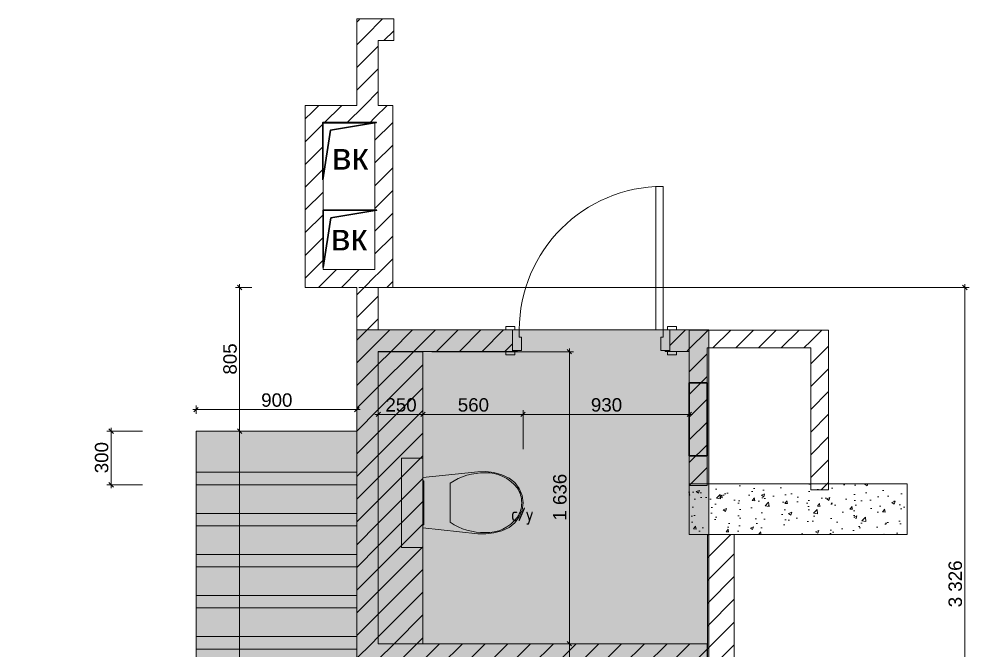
# Model space of a CAD drawing. Header units: millimetres. Extents: x 2336463 to 2579121, y 595385 to 778077.
# Drawn here: x 2428485 to 2433801, y 612438 to 615973 of the extents above; entities that cross this region are included whole.
import ezdxf

# ---------------------------------------------------------------- set-up
doc = ezdxf.new("R2010")
doc.units = ezdxf.units.MM
doc.header["$MEASUREMENT"] = 0
for name, color, linetype in [('+возводимые стены', 7, 'Continuous'), ('1 Планировка размеры', 7, 'Continuous'), ('сит план', 7, 'Continuous')]:
    doc.layers.add(name, color=color, linetype=linetype)
for name, color, linetype, lineweight in [('+возводимые стены_Ном._пера__1', 7, 'Continuous', 13), ('+возводимые стены_Ном._пера__101', 252, 'Continuous', 5), ('Двери ARCHICAD_Ном._пера__1', 7, 'Continuous', 13), ('Интерьер - Мебель_Ном._пера__1', 7, 'Continuous', 13), ('Конструктив - Стены Несущие_Ном._пера__21', 7, 'Continuous', 30), ('Сантехника_Ном._пера__5', 5, 'Continuous', 13), ('сит план_Ном._пера__1', 7, 'Continuous', 13), ('сит план_Ном._пера__21', 7, 'Continuous', 30)]:
    doc.layers.add(name, color=color, linetype=linetype, lineweight=lineweight)
for name, color, linetype, lineweight, true_color in [('+возводимые стены_Ном._пера__119', 7, 'Continuous', 0, 0xdecbcb), ('+возводимые стены_Ном._пера__169', 7, 'Continuous', 5, 0x68b353), ('+возводимые стены_Ном._пера__242', 7, 'Continuous', 13, 0x1b55b5), ('+размер планировка_Ном._пера__242', 7, 'Continuous', 13, 0x1b55b5), ('+размер планировка_Ном._пера__9', 7, 'Continuous', 15, 0x3dad99), ('1 Планировка размеры_Ном._пера__242', 7, 'Continuous', 13, 0x1b55b5), ('сит план_Ном._пера__58', 7, 'Continuous', 5, 0xdf0000), ('сит план_Ном._пера__87', 7, 'Continuous', 20, 0x6a6a6a)]:
    doc.layers.add(name, color=color, linetype=linetype, lineweight=lineweight, true_color=true_color)
doc.styles.add('СГЕНЕРИР_СТИЛЬ_1', font='arial.ttf')
doc.styles.add('СГЕНЕРИР_СТИЛЬ_4', font='isocp.shx')
doc.dimstyles.new('СГЕНЕРИР_СТИЛЬ__1', dxfattribs={"dimtxt": 75, "dimasz": 23.75, "dimexe": 0.18, "dimexo": 300, "dimgap": 0, "dimtad": 1, "dimtih": 1, "dimtoh": 1, "dimdec": 0, "dimzin": 0, "dimdsep": 46, "dimtxsty": 'СГЕНЕРИР_СТИЛЬ_1', "dimblk": 'ARROWHEAD_6', "dimblk1": 'ARROWHEAD_6', "dimblk2": 'ARROWHEAD_6', "dimcen": 0.09, "dimclrd": 256, "dimclre": 256, "dimclrt": 256, "dimazin": 0, "dimtfac": 1, "dimtdec": 4, "dimtmove": 0, "dimatfit": 3, "dimfxl": 0, "dimtolj": 1, "dimtzin": 0, "dimarcsym": 0})
doc.dimstyles.new('СГЕНЕРИР_СТИЛЬ__2', dxfattribs={"dimtxt": 75, "dimasz": 23.75, "dimexe": 0.18, "dimexo": 300, "dimgap": 0, "dimtad": 1, "dimdec": 0, "dimzin": 0, "dimdsep": 46, "dimtxsty": 'СГЕНЕРИР_СТИЛЬ_1', "dimblk": 'ARROWHEAD_6', "dimblk1": 'ARROWHEAD_6', "dimblk2": 'ARROWHEAD_6', "dimcen": 0.09, "dimclrd": 256, "dimclre": 256, "dimclrt": 256, "dimazin": 0, "dimtfac": 1, "dimtdec": 4, "dimtmove": 0, "dimatfit": 3, "dimfxl": 0, "dimtolj": 1, "dimtzin": 0, "dimarcsym": 0})
pattern_1 = [(45, (2086872.015, 585813.69), (-63.639609, 63.639609), [])]

# ---------------------------------------------------------------- blocks, each defined once
blk = doc.blocks.new('Стена_500', base_point=(2430086.6, 615488.8))
at = {"layer": 'сит план_Ном._пера__87', "linetype": 'Continuous', "lineweight": 20, "true_color": 0x6a6a6a}
h = blk.add_hatch(dxfattribs=at)
h.set_pattern_fill('Блоки_Бетонные_Эффективные', color=251, style=0, pattern_type=2)
h.set_pattern_definition(pattern_1)
h.paths.add_polyline_path([(2430186.6, 615388.8), (2430086.6, 615488.8), (2430086.6, 615388.8)])
h = blk.add_hatch(dxfattribs=at)
h.set_pattern_fill('Блоки_Бетонные_Эффективные', color=251, style=0, pattern_type=2)
h.set_pattern_definition(pattern_1)
h.paths.add_polyline_path([(2430186.6, 615488.8), (2430086.6, 615488.8), (2430186.6, 615388.8)])
h = blk.add_hatch(dxfattribs=at)
h.set_pattern_fill('Блоки_Бетонные_Эффективные', color=251, style=0, pattern_type=2)
h.set_pattern_definition(pattern_1)
h.paths.add_polyline_path([(2430186.6, 615388.8), (2430476.6, 615388.8), (2430476.6, 615488.8), (2430186.6, 615488.8)])
h = blk.add_hatch(dxfattribs=at)
h.set_pattern_fill('Блоки_Бетонные_Эффективные', color=251, style=0, pattern_type=2)
h.set_pattern_definition(pattern_1)
h.paths.add_polyline_path([(2430476.6, 615388.8), (2430576.6, 615388.8), (2430576.6, 615488.8)])
h = blk.add_hatch(dxfattribs=at)
h.set_pattern_fill('Блоки_Бетонные_Эффективные', color=251, style=0, pattern_type=2)
h.set_pattern_definition(pattern_1)
h.paths.add_polyline_path([(2430476.6, 615388.8), (2430576.6, 615488.8), (2430476.6, 615488.8)])
at = {"layer": 'сит план_Ном._пера__1', "color": 7, "linetype": 'Continuous', "lineweight": 13, "flags": 128}
for points in [[(2430086.6, 615488.8), (2430086.6, 615388.8)], [(2430375.2, 615488.8), (2430086.6, 615488.8)], [(2430576.6, 615488.8), (2430495.2, 615488.8)], [(2430576.6, 615488.8), (2430576.6, 615388.8)], [(2430186.6, 615388.8), (2430476.6, 615388.8)]]:
    blk.add_lwpolyline(points, dxfattribs=at)
blk = doc.blocks.new('Стена_501', base_point=(2430576.6, 615488.8))
at = {"layer": 'сит план_Ном._пера__87', "linetype": 'Continuous', "lineweight": 20, "true_color": 0x6a6a6a}
h = blk.add_hatch(dxfattribs=at)
h.set_pattern_fill('Блоки_Бетонные_Эффективные', color=251, style=0, pattern_type=2)
h.set_pattern_definition(pattern_1)
h.paths.add_polyline_path([(2430476.6, 615388.8), (2430476.6, 614568.8), (2430576.6, 614568.8), (2430576.6, 615388.8)])
h = blk.add_hatch(dxfattribs=at)
h.set_pattern_fill('Блоки_Бетонные_Эффективные', color=251, style=0, pattern_type=2)
h.set_pattern_definition(pattern_1)
h.paths.add_polyline_path([(2430476.6, 614468.8), (2430576.6, 614468.8), (2430476.6, 614568.8)])
h = blk.add_hatch(dxfattribs=at)
h.set_pattern_fill('Блоки_Бетонные_Эффективные', color=251, style=0, pattern_type=2)
h.set_pattern_definition(pattern_1)
h.paths.add_polyline_path([(2430476.6, 614568.8), (2430576.6, 614468.8), (2430576.6, 614568.8)])
at = {"layer": 'сит план_Ном._пера__1', "color": 7, "linetype": 'Continuous', "lineweight": 13, "flags": 128}
for points in [[(2430476.6, 615388.8), (2430476.6, 614568.8)], [(2430576.6, 614468.8), (2430576.6, 615388.8)]]:
    blk.add_lwpolyline(points, dxfattribs=at)
blk = doc.blocks.new('Стена_502', base_point=(2430576.6, 614468.8))
at = {"layer": 'сит план_Ном._пера__87', "linetype": 'Continuous', "lineweight": 20, "true_color": 0x6a6a6a}
h = blk.add_hatch(dxfattribs=at)
h.set_pattern_fill('Блоки_Бетонные_Эффективные', color=251, style=0, pattern_type=2)
h.set_pattern_definition(pattern_1)
h.paths.add_polyline_path([(2430086.6, 614568.8), (2430086.6, 614468.8), (2430186.6, 614568.8)])
h = blk.add_hatch(dxfattribs=at)
h.set_pattern_fill('Блоки_Бетонные_Эффективные', color=251, style=0, pattern_type=2)
h.set_pattern_definition(pattern_1)
h.paths.add_polyline_path([(2430186.6, 614568.8), (2430086.6, 614468.8), (2430186.6, 614468.8)])
h = blk.add_hatch(dxfattribs=at)
h.set_pattern_fill('Блоки_Бетонные_Эффективные', color=251, style=0, pattern_type=2)
h.set_pattern_definition(pattern_1)
h.paths.add_polyline_path([(2430476.6, 614568.8), (2430186.6, 614568.8), (2430186.6, 614468.8), (2430476.6, 614468.8)])
at = {"layer": 'сит план_Ном._пера__1', "color": 7, "linetype": 'Continuous', "lineweight": 13, "flags": 128}
for points in [[(2430086.6, 614468.8), (2430086.6, 614568.8)], [(2430476.6, 614568.8), (2430186.6, 614568.8)], [(2430086.6, 614468.8), (2430375.2, 614468.8)], [(2430495.2, 614468.8), (2430576.6, 614468.8)]]:
    blk.add_lwpolyline(points, dxfattribs=at)
blk = doc.blocks.new('Стена_503', base_point=(2430086.6, 614468.8))
at = {"layer": 'сит план_Ном._пера__87', "linetype": 'Continuous', "lineweight": 20, "true_color": 0x6a6a6a}
h = blk.add_hatch(dxfattribs=at)
h.set_pattern_fill('Блоки_Бетонные_Эффективные', color=251, style=0, pattern_type=2)
h.set_pattern_definition(pattern_1)
h.paths.add_polyline_path([(2430186.6, 614568.8), (2430186.6, 615388.8), (2430086.6, 615388.8), (2430086.6, 614568.8)])
at = {"layer": 'сит план_Ном._пера__1', "color": 7, "linetype": 'Continuous', "lineweight": 13, "flags": 128}
for points in [[(2430086.6, 615388.8), (2430086.6, 614568.8)], [(2430186.6, 614568.8), (2430186.6, 615388.8)]]:
    blk.add_lwpolyline(points, dxfattribs=at)
blk = doc.blocks.new('Стена_504', base_point=(2432235.3, 614230.2))
at = {"layer": 'сит план_Ном._пера__87', "linetype": 'Continuous', "lineweight": 20, "true_color": 0x6a6a6a}
h = blk.add_hatch(dxfattribs=at)
h.set_pattern_fill('Блоки_Бетонные_Эффективные', color=251, style=0, pattern_type=2)
h.set_pattern_definition(pattern_1)
h.paths.add_polyline_path([(2432235.3, 614230.2), (2432234.6, 613358.9), (2432334.6, 613358.8), (2432335.3, 614230.1)])
at = {"layer": 'сит план_Ном._пера__1', "color": 7, "linetype": 'Continuous', "lineweight": 13, "flags": 128}
for points in [[(2432235.3, 614230.2), (2432234.6, 613358.9)], [(2432335.3, 614230.1), (2432235.3, 614230.2)], [(2432335.3, 614229.6), (2432335.3, 614230.1)], [(2432334.6, 613358.8), (2432335.2, 614129.6)], [(2432234.6, 613358.9), (2432334.6, 613358.8)]]:
    blk.add_lwpolyline(points, dxfattribs=at)
blk = doc.blocks.new('Стена_505', base_point=(2432235.3, 614229.6))
at = {"layer": 'сит план_Ном._пера__87', "linetype": 'Continuous', "lineweight": 20, "true_color": 0x6a6a6a}
h = blk.add_hatch(dxfattribs=at)
h.set_pattern_fill('Блоки_Бетонные_Эффективные', color=251, style=0, pattern_type=2)
h.set_pattern_definition(pattern_1)
h.paths.add_polyline_path([(2432915.2, 614229.6), (2432335.3, 614229.6), (2432335.2, 614129.6), (2432915.2, 614129.6)])
h = blk.add_hatch(dxfattribs=at)
h.set_pattern_fill('Блоки_Бетонные_Эффективные', color=251, style=0, pattern_type=2)
h.set_pattern_definition(pattern_1)
h.paths.add_polyline_path([(2432915.2, 614129.6), (2433015.2, 614129.6), (2433015.2, 614229.6)])
h = blk.add_hatch(dxfattribs=at)
h.set_pattern_fill('Блоки_Бетонные_Эффективные', color=251, style=0, pattern_type=2)
h.set_pattern_definition(pattern_1)
h.paths.add_polyline_path([(2432915.2, 614129.6), (2433015.2, 614229.6), (2432915.2, 614229.6)])
at = {"layer": 'сит план_Ном._пера__1', "color": 7, "linetype": 'Continuous', "lineweight": 13, "flags": 128}
for points in [[(2433015.2, 614229.6), (2432335.3, 614229.6)], [(2433015.2, 614229.6), (2433015.2, 614129.6)], [(2432335.2, 614129.6), (2432915.2, 614129.6)]]:
    blk.add_lwpolyline(points, dxfattribs=at)
blk = doc.blocks.new('Стена_506', base_point=(2433015.2, 614229.6))
at = {"layer": 'сит план_Ном._пера__87', "linetype": 'Continuous', "lineweight": 20, "true_color": 0x6a6a6a}
h = blk.add_hatch(dxfattribs=at)
h.set_pattern_fill('Блоки_Бетонные_Эффективные', color=251, style=0, pattern_type=2)
h.set_pattern_definition(pattern_1)
h.paths.add_polyline_path([(2432915.2, 614129.6), (2432915, 613334.6), (2433015, 613334.5), (2433015.2, 614129.6)])
at = {"layer": 'сит план_Ном._пера__1', "color": 7, "linetype": 'Continuous', "lineweight": 13, "flags": 128}
for points in [[(2432915.2, 614129.6), (2432915, 613334.6)], [(2433015, 613334.5), (2433015.2, 614129.6)], [(2433015, 613334.5), (2432915, 613334.6)]]:
    blk.add_lwpolyline(points, dxfattribs=at)
blk = doc.blocks.new('Стена_519', base_point=(2430495.2, 612473))
at = {"layer": '+возводимые стены_Ном._пера__169', "linetype": 'Continuous', "lineweight": 5, "true_color": 0x68b353}
h = blk.add_hatch(dxfattribs=at)
h.set_pattern_fill('Блоки_Бетонные_Эффективные', color=85, style=0, pattern_type=2)
h.set_pattern_definition(pattern_1)
h.paths.add_polyline_path([(2430495.2, 612473), (2430495.2, 614468.8), (2430375.2, 614468.8), (2430375.2, 612473)])
h = blk.add_hatch(dxfattribs=at)
h.set_pattern_fill('Блоки_Бетонные_Эффективные', color=85, style=0, pattern_type=2)
h.set_pattern_definition(pattern_1)
h.paths.add_polyline_path([(2430495.2, 612473), (2430375.2, 612353), (2430495.2, 612353)])
h = blk.add_hatch(dxfattribs=at)
h.set_pattern_fill('Блоки_Бетонные_Эффективные', color=85, style=0, pattern_type=2)
h.set_pattern_definition(pattern_1)
h.paths.add_polyline_path([(2430495.2, 612473), (2430375.2, 612473), (2430375.2, 612353)])
at = {"layer": '+возводимые стены_Ном._пера__101', "color": 252, "linetype": 'Continuous', "lineweight": 5, "flags": 128}
for points in [[(2430375.2, 614468.8), (2430375.2, 612353)], [(2430495.2, 614230.8), (2430495.2, 614468.8)], [(2430495.2, 612473), (2430495.2, 614110.8)], [(2430375.2, 612353), (2430495.2, 612353)]]:
    blk.add_lwpolyline(points, dxfattribs=at)
blk = doc.blocks.new('Стена_521', base_point=(2430495.2, 612473))
at = {"layer": '+возводимые стены_Ном._пера__169', "linetype": 'Continuous', "lineweight": 5, "true_color": 0x68b353}
h = blk.add_hatch(dxfattribs=at)
h.set_pattern_fill('Блоки_Бетонные_Эффективные', color=85, style=0, pattern_type=2)
h.set_pattern_definition(pattern_1)
h.paths.add_polyline_path([(2430495.2, 612353), (2432335.2, 612353), (2432335.2, 612473), (2430495.2, 612473)])
at = {"layer": '+возводимые стены_Ном._пера__101', "color": 252, "linetype": 'Continuous', "lineweight": 5, "flags": 128}
for points in [[(2432335.2, 612473), (2430495.2, 612473)], [(2432335.2, 612353), (2432335.2, 612473)], [(2430495.2, 612353), (2432335.2, 612353)]]:
    blk.add_lwpolyline(points, dxfattribs=at)
blk = doc.blocks.new('Однопольная Дверь 25_3')
at = {"layer": 'Двери ARCHICAD_Ном._пера__1', "color": 7, "linetype": 'Continuous', "lineweight": 13}
for p, q in [((362, 0), (362, 804)), ((362, 804), (402, 804)), ((402, 804), (402, 0)), ((-477, 0), (-477, 19)), ((-477, 19), (-427, 19)), ((-427, 0), (-477, 0)), ((-440, 0), (-477, 0)), ((-440, 0), (-477, 0)), ((-402, 0), (-440, 0)), ((-440, 0), (-440, -115)), ((-440, 0), (-440, -115)), ((-440, 0), (-440, -115)), ((-427, 19), (-427, 0)), ((-402, -40), (-402, 0)), ((402, 0), (362, 0)), ((440, 0), (402, 0)), ((402, 0), (402, -40)), ((427, 19), (477, 19)), ((427, 0), (427, 19)), ((477, 0), (427, 0)), ((440, -115), (440, 0)), ((440, 0), (440, -115)), ((440, 0), (440, -115)), ((440, 0), (477, 0)), ((440, 0), (477, 0)), ((477, 19), (477, 0)), ((-390, -40), (-402, -40)), ((-390, -115), (-390, -40)), ((402, -40), (390, -40)), ((390, -40), (390, -115)), ((-477, -139), (-477, -120)), ((-477, -120), (-427, -120)), ((-440, -120), (-477, -120)), ((-440, -120), (-477, -120)), ((-427, -139), (-477, -139)), ((-440, -120), (-440, -115)), ((-440, -115), (-415, -115)), ((-440, -115), (-390, -115)), ((-440, -115), (-440, -120)), ((-440, -115), (-440, -120)), ((-415, -120), (-440, -120)), ((-427, -120), (-427, -139)), ((-415, -115), (-415, -120)), ((390, -115), (440, -115)), ((415, -120), (415, -115)), ((415, -115), (440, -115)), ((440, -120), (415, -120)), ((427, -120), (477, -120)), ((427, -139), (427, -120)), ((477, -139), (427, -139)), ((440, -115), (440, -120)), ((440, -115), (440, -120)), ((440, -115), (440, -120)), ((440, -120), (477, -120)), ((440, -120), (477, -120)), ((477, -120), (477, -139))]:
    blk.add_line(p, q, dxfattribs=at)
blk.add_arc((402, 0), 804, 90, 180, dxfattribs=at)
blk = doc.blocks.new('Стена_522', base_point=(2432235.3, 614230.8))
at = {"layer": '+возводимые стены_Ном._пера__169', "linetype": 'Continuous', "lineweight": 5, "true_color": 0x68b353}
h = blk.add_hatch(dxfattribs=at)
h.set_pattern_fill('Блоки_Бетонные_Эффективные', color=85, style=0, pattern_type=2)
h.set_pattern_definition(pattern_1)
h.paths.add_polyline_path([(2430495.2, 614230.8), (2430495.2, 614110.8), (2431246.3, 614110.8), (2431246.3, 614230.8)])
h = blk.add_hatch(dxfattribs=at)
h.set_pattern_fill('Блоки_Бетонные_Эффективные', color=85, style=0, pattern_type=2)
h.set_pattern_definition(pattern_1)
h.paths.add_polyline_path([(2432235.3, 614230.8), (2432126.3, 614230.8), (2432126.3, 614110.8), (2432235.3, 614110.8)])
at = {"layer": '+возводимые стены_Ном._пера__101', "color": 252, "linetype": 'Continuous', "lineweight": 5}
for p, q in [((2431246.3, 614230.8), (2431209.3, 614230.8)), ((2431246.3, 614230.8), (2431246.3, 614115.8)), ((2432126.3, 614230.8), (2432163.3, 614230.8)), ((2432126.3, 614230.8), (2432126.3, 614115.8)), ((2431246.3, 614115.8), (2431246.3, 614110.8)), ((2432126.3, 614115.8), (2432126.3, 614110.8)), ((2431246.3, 614110.8), (2431209.3, 614110.8)), ((2432126.3, 614110.8), (2432163.3, 614110.8))]:
    blk.add_line(p, q, dxfattribs=at)
at = {"layer": '+возводимые стены_Ном._пера__101', "color": 252, "linetype": 'Continuous', "lineweight": 5, "flags": 128}
for points in [[(2431246.3, 614230.8), (2430495.2, 614230.8)], [(2432235.3, 614230.8), (2432126.3, 614230.8)], [(2432235.3, 614110.8), (2432235.3, 614230.8)], [(2430495.2, 614110.8), (2431246.3, 614110.8)], [(2432126.3, 614110.8), (2432235.3, 614110.8)]]:
    blk.add_lwpolyline(points, dxfattribs=at)
at = {"layer": 'Двери ARCHICAD_Ном._пера__1', "color": 7, "linetype": 'Continuous', "lineweight": 13, "zscale": 1000}
blk.add_blockref('Однопольная Дверь 25_3', (2431686.3, 614230.8), dxfattribs=at)
blk = doc.blocks.new('Стена_526', base_point=(2430581.1, 615852.5))
at = {"layer": '+возводимые стены_Ном._пера__169', "linetype": 'Continuous', "lineweight": 5, "true_color": 0x68b353}
h = blk.add_hatch(dxfattribs=at)
h.set_pattern_fill('Блоки_Бетонные_Эффективные', color=85, style=0, pattern_type=2)
h.set_pattern_definition(pattern_1)
h.paths.add_polyline_path([(2430375.2, 615852.5), (2430495.2, 615852.5), (2430375.2, 615972.5)])
h = blk.add_hatch(dxfattribs=at)
h.set_pattern_fill('Блоки_Бетонные_Эффективные', color=85, style=0, pattern_type=2)
h.set_pattern_definition(pattern_1)
h.paths.add_polyline_path([(2430495.2, 615972.5), (2430375.2, 615972.5), (2430495.2, 615852.5)])
h = blk.add_hatch(dxfattribs=at)
h.set_pattern_fill('Блоки_Бетонные_Эффективные', color=85, style=0, pattern_type=2)
h.set_pattern_definition(pattern_1)
h.paths.add_polyline_path([(2430495.2, 615852.5), (2430581.1, 615852.5), (2430581.1, 615972.5), (2430495.2, 615972.5)])
at = {"layer": '+возводимые стены_Ном._пера__101', "color": 252, "linetype": 'Continuous', "lineweight": 5, "flags": 128}
for points in [[(2430375.2, 615972.5), (2430375.2, 615852.5)], [(2430581.1, 615972.5), (2430375.2, 615972.5)], [(2430581.1, 615972.5), (2430581.1, 615852.5)], [(2430495.2, 615852.5), (2430581.1, 615852.5)]]:
    blk.add_lwpolyline(points, dxfattribs=at)
blk = doc.blocks.new('Стена_527', base_point=(2430495.2, 615488.8))
at = {"layer": '+возводимые стены_Ном._пера__169', "linetype": 'Continuous', "lineweight": 5, "true_color": 0x68b353}
h = blk.add_hatch(dxfattribs=at)
h.set_pattern_fill('Блоки_Бетонные_Эффективные', color=85, style=0, pattern_type=2)
h.set_pattern_definition(pattern_1)
h.paths.add_polyline_path([(2430375.2, 615852.5), (2430375.2, 615488.8), (2430495.2, 615488.8), (2430495.2, 615852.5)])
at = {"layer": '+возводимые стены_Ном._пера__101', "color": 252, "linetype": 'Continuous', "lineweight": 5, "flags": 128}
for points in [[(2430375.2, 615852.5), (2430375.2, 615488.8)], [(2430495.2, 615488.8), (2430495.2, 615852.5)]]:
    blk.add_lwpolyline(points, dxfattribs=at)
blk = doc.blocks.new('Стена_566', base_point=(2432487.4, 610836))
at = {"layer": '+возводимые стены_Ном._пера__169', "linetype": 'Continuous', "lineweight": 5, "true_color": 0x68b353}
h = blk.add_hatch(dxfattribs=at)
h.set_pattern_fill('Блоки_Бетонные_Эффективные', color=85, style=0, pattern_type=2)
h.set_pattern_definition(pattern_1)
h.paths.add_polyline_path([(2432487.4, 610836), (2432487.4, 613084.7), (2432337.4, 613084.7), (2432337.4, 610836)])
at = {"layer": '+возводимые стены_Ном._пера__101', "color": 252, "linetype": 'Continuous', "lineweight": 5, "flags": 128}
for points in [[(2432487.4, 613084.7), (2432337.4, 613084.7)], [(2432337.4, 613084.7), (2432337.4, 610836)], [(2432487.4, 610836), (2432487.4, 613084.7)], [(2432337.4, 610836), (2432487.4, 610836)]]:
    blk.add_lwpolyline(points, dxfattribs=at)
blk = doc.blocks.new('Унитаз 25_3')
at = {"layer": 'Сантехника_Ном._пера__5', "color": 5, "linetype": 'Continuous', "lineweight": 13}
for p, q in [((-250, 120), (250, 120)), ((-250, 0), (-250, 120)), ((250, 0), (250, 120)), ((-250, 0), (250, 0)), ((0, -151.4), (-108.9, -151.4)), ((108.9, -151.4), (0, -151.4))]:
    blk.add_line(p, q, dxfattribs=at)
at = {"layer": 'Сантехника_Ном._пера__5', "color": 5, "linetype": 'Continuous', "lineweight": 13, "flags": 128}
for points in [[(-169.4, -396.7), (-157, -440.3), (-138, -481.3), (-112.4, -513.9), (-79.4, -538.8), (-41, -554.6), (0, -560), (41, -554.6), (79.4, -538.8), (112.4, -513.9), (138, -481.3), (157, -440.3), (169.4, -396.7), (174.9, -351.8), (173.3, -306.6), (141, 0), (-141, 0), (-173.3, -306.6), (-174.9, -351.8)], [(123, 0), (-123, 0), (-123, -5), (123, -5)]]:
    blk.add_lwpolyline(points, close=True, dxfattribs=at)
at = {"layer": 'Сантехника_Ном._пера__5', "color": 5, "linetype": 'Continuous', "lineweight": 13}
for centre, major_axis, start_param, end_param in [((258.1, -339.4), (425.3, 0), 2.612188, 3.165208), ((-258.1, -339.4), (425.3, 0), 6.259567, 6.812588), ((89.5, -360.8), (256.9, 0), 3.085861, 3.98645), ((-89.5, -360.8), (256.9, 0), 5.438324, 6.338913), ((0.8, -431.2), (138.5, 0), 4.079884, 4.706528), ((-0.8, -431.2), (138.5, 0), 4.71825, 5.344894)]:
    blk.add_ellipse(centre, major_axis=major_axis, ratio=0.875546, start_param=start_param, end_param=end_param, dxfattribs=at)
blk = doc.blocks.new('*D3223', base_point=(2086872, 585813.7))
at = {"layer": '1 Планировка размеры_Ном._пера__242', "color": 152, "linetype": 'Continuous', "lineweight": 13, "true_color": 0x1b55b5}
for p, q in [((2431587.7, 612473), (2431540.8, 612473)), ((2431551.8, 612485.5), (2431576.8, 612460.5)), ((2431564.3, 612353), (2431564.3, 612473)), ((2431551.8, 612365.5), (2431576.8, 612340.5)), ((2431587.7, 612353), (2431540.8, 612353)), ((2431564.3, 612334.3), (2431564.3, 612353))]:
    blk.add_line(p, q, dxfattribs=at)
at = {"layer": '1 Планировка размеры_Ном._пера__242', "color": 152, "lineweight": 13, "true_color": 0x1b55b5, "insert": (2431549.3, 612169.8), "char_height": 75, "attachment_point": 7, "rotation": 90, "style": 'СГЕНЕРИР_СТИЛЬ_1'}
blk.add_mtext('\\A1;{\\pql;\\fArial|b0|i0|c204|p38;120}', dxfattribs=at)
blk = doc.blocks.new('ARROWHEAD_6')
at = {"color": 0, "linetype": 'Continuous', "lineweight": 0}
for p, q in [((0, 0), (-1, 0)), ((-0.5, -0.5), (0.5, 0.5))]:
    blk.add_line(p, q, dxfattribs=at)
blk = doc.blocks.new('*D3224', base_point=(2086872, 585813.7))
at = {"layer": '1 Планировка размеры_Ном._пера__242', "color": 152, "linetype": 'Continuous', "lineweight": 13, "true_color": 0x1b55b5}
for p, q in [((2431576.8, 614096.3), (2431551.8, 614121.3)), ((2431564.3, 614108.8), (2431564.3, 614127.6)), ((2431587.7, 614108.8), (2430795.2, 614108.8)), ((2431564.3, 612473), (2431564.3, 614108.8)), ((2431587.7, 612473), (2431540.8, 612473)), ((2431551.8, 612485.5), (2431576.8, 612460.5))]:
    blk.add_line(p, q, dxfattribs=at)
at = {"layer": '1 Планировка размеры_Ном._пера__242', "color": 152, "lineweight": 13, "true_color": 0x1b55b5, "insert": (2431549.3, 613162.7), "char_height": 75, "attachment_point": 7, "rotation": 90, "style": 'СГЕНЕРИР_СТИЛЬ_1'}
blk.add_mtext('\\A1;{\\pql;\\fArial|b0|i0|c204|p38;1\xa0636}', dxfattribs=at)
blk = doc.blocks.new('*D3225', base_point=(2086872, 585813.7))
at = {"layer": '1 Планировка размеры_Ном._пера__242', "color": 152, "linetype": 'Continuous', "lineweight": 13, "true_color": 0x1b55b5}
for p, q in [((2430476.4, 613757.5), (2430495.2, 613757.5)), ((2430507.7, 613770), (2430482.7, 613745)), ((2430495.2, 612773), (2430495.2, 613780.9))]:
    blk.add_line(p, q, dxfattribs=at)
blk = doc.blocks.new('*D3226', base_point=(2086872, 585813.7))
at = {"layer": '1 Планировка размеры_Ном._пера__242', "color": 152, "linetype": 'Continuous', "lineweight": 13, "true_color": 0x1b55b5}
for p, q in [((2430745.2, 613734), (2430745.2, 613808.8)), ((2430507.7, 613770), (2430482.7, 613745)), ((2430495.2, 612773), (2430495.2, 613780.9)), ((2430495.2, 613757.5), (2430745.2, 613757.5)), ((2430757.7, 613770), (2430732.7, 613745))]:
    blk.add_line(p, q, dxfattribs=at)
at = {"layer": '1 Планировка размеры_Ном._пера__242', "color": 152, "lineweight": 13, "true_color": 0x1b55b5, "insert": (2430534.8, 613772.5), "char_height": 75, "attachment_point": 7, "style": 'СГЕНЕРИР_СТИЛЬ_1'}
blk.add_mtext('\\A1;{\\pql;\\fArial|b0|i0|c204|p38;250}', dxfattribs=at)
blk = doc.blocks.new('*D3227', base_point=(2086872, 585813.7))
at = {"layer": '1 Планировка размеры_Ном._пера__242', "color": 152, "linetype": 'Continuous', "lineweight": 13, "true_color": 0x1b55b5}
for p, q in [((2430745.2, 613734), (2430745.2, 613808.8)), ((2430757.7, 613770), (2430732.7, 613745)), ((2430745.2, 613757.5), (2431305.2, 613757.5)), ((2431317.7, 613770), (2431292.7, 613745)), ((2431305.2, 613562.9), (2431305.2, 613780.9))]:
    blk.add_line(p, q, dxfattribs=at)
at = {"layer": '1 Планировка размеры_Ном._пера__242', "color": 152, "lineweight": 13, "true_color": 0x1b55b5, "insert": (2430939.9, 613772.5), "char_height": 75, "attachment_point": 7, "style": 'СГЕНЕРИР_СТИЛЬ_1'}
blk.add_mtext('\\A1;{\\pql;\\fArial|b0|i0|c204|p38;560}', dxfattribs=at)
blk = doc.blocks.new('*D3228', base_point=(2086872, 585813.7))
at = {"layer": '1 Планировка размеры_Ном._пера__242', "color": 152, "linetype": 'Continuous', "lineweight": 13, "true_color": 0x1b55b5}
for p, q in [((2431317.7, 613770), (2431292.7, 613745)), ((2431305.2, 613562.9), (2431305.2, 613780.9)), ((2431305.2, 613757.5), (2432235.1, 613757.5)), ((2432222.6, 613745), (2432247.6, 613770)), ((2432235.1, 613384.7), (2432235.1, 613780.9)), ((2432235.1, 613757.5), (2432253.9, 613757.5))]:
    blk.add_line(p, q, dxfattribs=at)
at = {"layer": '1 Планировка размеры_Ном._пера__242', "color": 152, "lineweight": 13, "true_color": 0x1b55b5, "insert": (2431684.8, 613772.5), "char_height": 75, "attachment_point": 7, "style": 'СГЕНЕРИР_СТИЛЬ_1'}
blk.add_mtext('\\A1;{\\pql;\\fArial|b0|i0|c204|p38;930}', dxfattribs=at)
blk = doc.blocks.new('*D3260', base_point=(2086872, 585813.7))
at = {"layer": '1 Планировка размеры_Ном._пера__242', "color": 152, "linetype": 'Continuous', "lineweight": 13, "true_color": 0x1b55b5}
for p, q in [((2433777.1, 614468.8), (2433777.1, 614487.5)), ((2433800.6, 614468.8), (2430386.6, 614468.8)), ((2433789.6, 614456.3), (2433764.6, 614481.3)), ((2433777.1, 611142.4), (2433777.1, 614468.8)), ((2433800.6, 611142.4), (2430674.7, 611142.4)), ((2433764.6, 611154.9), (2433789.6, 611129.9))]:
    blk.add_line(p, q, dxfattribs=at)
at = {"layer": '1 Планировка размеры_Ном._пера__242', "color": 152, "lineweight": 13, "true_color": 0x1b55b5, "insert": (2433762.1, 612677.4), "char_height": 75, "attachment_point": 7, "rotation": 90, "style": 'СГЕНЕРИР_СТИЛЬ_1'}
blk.add_mtext('\\A1;{\\pql;\\fArial|b0|i0|c204|p38;3\xa0326}', dxfattribs=at)
blk = doc.blocks.new('*D3282', base_point=(2086872, 585813.7))
at = {"layer": '1 Планировка размеры_Ном._пера__242', "color": 152, "linetype": 'Continuous', "lineweight": 13, "true_color": 0x1b55b5}
for p, q in [((2429742.2, 613663.5), (2429695.3, 613663.5)), ((2429706.3, 613676), (2429731.3, 613651)), ((2429718.8, 610603.4), (2429718.8, 613663.5)), ((2429742.2, 610603.4), (2429695.3, 610603.4)), ((2429706.3, 610615.9), (2429731.3, 610590.9))]:
    blk.add_line(p, q, dxfattribs=at)
at = {"layer": '1 Планировка размеры_Ном._пера__242', "color": 152, "lineweight": 13, "true_color": 0x1b55b5, "insert": (2429703.8, 612005.2), "char_height": 75, "attachment_point": 7, "rotation": 90, "style": 'СГЕНЕРИР_СТИЛЬ_1'}
blk.add_mtext('\\A1;{\\pql;\\fArial|b0|i0|c204|p38;3\xa0060}', dxfattribs=at)
blk = doc.blocks.new('*D3283', base_point=(2086872, 585813.7))
at = {"layer": '1 Планировка размеры_Ном._пера__242', "color": 152, "linetype": 'Continuous', "lineweight": 13, "true_color": 0x1b55b5}
for p, q in [((2429718.8, 614468.8), (2429718.8, 614487.5)), ((2429786.6, 614468.8), (2429695.3, 614468.8)), ((2429731.3, 614456.3), (2429706.3, 614481.3)), ((2429718.8, 613663.5), (2429718.8, 614468.8)), ((2429742.2, 613663.5), (2429695.3, 613663.5)), ((2429706.3, 613676), (2429731.3, 613651))]:
    blk.add_line(p, q, dxfattribs=at)
at = {"layer": '1 Планировка размеры_Ном._пера__242', "color": 152, "lineweight": 13, "true_color": 0x1b55b5, "insert": (2429703.8, 613980.8), "char_height": 75, "attachment_point": 7, "rotation": 90, "style": 'СГЕНЕРИР_СТИЛЬ_1'}
blk.add_mtext('\\A1;{\\pql;\\fArial|b0|i0|c204|p38;805}', dxfattribs=at)
blk = doc.blocks.new('*D3288', base_point=(2086872, 585813.7))
at = {"layer": '1 Планировка размеры_Ном._пера__242', "color": 152, "linetype": 'Continuous', "lineweight": 13, "true_color": 0x1b55b5}
for p, q in [((2429175.2, 613663.5), (2428976.7, 613663.5)), ((2429012.6, 613651), (2428987.6, 613676)), ((2429000.1, 613663.5), (2429000.1, 613682.3)), ((2429000.1, 613363.4), (2429000.1, 613663.5)), ((2428987.6, 613375.9), (2429012.6, 613350.9)), ((2429175.2, 613363.4), (2428976.7, 613363.4)), ((2429000.1, 613344.7), (2429000.1, 613363.4))]:
    blk.add_line(p, q, dxfattribs=at)
at = {"layer": '1 Планировка размеры_Ном._пера__242', "color": 152, "lineweight": 13, "true_color": 0x1b55b5, "insert": (2428985.1, 613428.1), "char_height": 75, "attachment_point": 7, "rotation": 90, "style": 'СГЕНЕРИР_СТИЛЬ_1'}
blk.add_mtext('\\A1;{\\pql;\\fArial|b0|i0|c204|p38;300}', dxfattribs=at)
blk = doc.blocks.new('*D3289', base_point=(2086872, 585813.7))
at = {"layer": '1 Планировка размеры_Ном._пера__242', "color": 152, "linetype": 'Continuous', "lineweight": 13, "true_color": 0x1b55b5}
for p, q in [((2429487.7, 613797), (2429462.7, 613772)), ((2429475.2, 613761.1), (2429475.2, 613808)), ((2430362.7, 613772), (2430387.7, 613797)), ((2430375.2, 613761.1), (2430375.2, 613808)), ((2429456.4, 613784.5), (2429475.2, 613784.5)), ((2429475.2, 613784.5), (2430375.2, 613784.5)), ((2430375.2, 613784.5), (2430393.9, 613784.5))]:
    blk.add_line(p, q, dxfattribs=at)
at = {"layer": '1 Планировка размеры_Ном._пера__242', "color": 152, "lineweight": 13, "true_color": 0x1b55b5, "insert": (2429839.8, 613799.5), "char_height": 75, "attachment_point": 7, "style": 'СГЕНЕРИР_СТИЛЬ_1'}
blk.add_mtext('\\A1;{\\pql;\\fArial|b0|i0|c204|p38;900}', dxfattribs=at)

msp = doc.modelspace()

# ---------------------------------------------------------------- hatches: boundary and pattern name
at = {"layer": '+возводимые стены_Ном._пера__119', "linetype": 'Continuous', "lineweight": 0, "true_color": 0x373232}
msp.add_hatch(color=250, dxfattribs=at).paths.add_polyline_path([(2425000.1, 609632.9), (2428814.8, 609632.9), (2429475.2, 609632.9), (2429475.2, 610603.4), (2430374.7, 610603.4), (2430374.7, 614230.8), (2432203.1, 614230.8), (2432344.3, 614230.8), (2432344.3, 611264.1), (2432203.1, 611264.1), (2432203.1, 609632.9), (2432203.1, 608238.5), (2432203.1, 605436.1), (2430600.2, 605436.1), (2430600.2, 608238.5), (2429995.1, 608238.5), (2429995.1, 607842.5), (2425000.1, 607842.5)])
at = {"layer": '+возводимые стены_Ном._пера__242', "linetype": 'Continuous', "lineweight": 13, "true_color": 0x1b55b5}
h = msp.add_hatch(dxfattribs=at)
h.set_pattern_fill('Блоки_Бетонные_Эффективные', color=152, style=0, pattern_type=2)
h.set_pattern_definition(pattern_1)
h.paths.add_polyline_path([(2430495.2, 614108.8), (2430495.2, 612473), (2430745.2, 612473), (2430745.2, 614108.8)])
at = {"layer": '+размер планировка_Ном._пера__9', "linetype": 'Continuous', "lineweight": 0, "true_color": 0x1e564c}
msp.add_hatch(color=139, dxfattribs=at).paths.add_polyline_path([(2430524.8, 614688.2), (2430524.8, 614667.9), (2430526, 614667.9), (2430526, 614688.2)])
at = {"layer": 'сит план_Ном._пера__1', "linetype": 'Continuous', "lineweight": 13}
h = msp.add_hatch(dxfattribs=at)
h.set_pattern_fill('AR_CONC', style=0, pattern_type=2)
h.set_pattern_definition([(50, (2086872.01, 585813.69), (-182.18467, 15.939086), [19.05, -209.55]), (355, (2086872.01, 585813.69), (-35.24342, 191.05685), [15.24, -167.64058]), (100.451445, (2086887.2, 585812.36), (146.94125, 175.11775), [16.19001, -178.09024]), (46.1842, (2086872.01, 585864.49), (-271.07904, 42.04233), [28.575, -314.325]), (96.63556, (2086894.6, 585860.98), (237.40413, 247.42612), [24.28502, -267.1356]), (351.18415, (2086872.01, 585864.49), (237.40413, 247.42612), [22.85997, -251.45973]), (21, (2086897.41, 585851.79), (-151.61439, 102.2652), [19.05, -209.55]), (326, (2086897.41, 585851.79), (61.80203, 184.18797), [15.24, -167.64]), (71.451445, (2086910.05, 585843.26), (213.41642, 81.92277), [16.19001, -178.08994]), (37.5, (2086872.015, 585813.686), (3.088603, 84.555039), [0, -165.608, 0, -170.18, 0, -168.275]), (7.5, (2086872.015, 585813.69), (66.819663, 100.180575), [0, -97.028, 0, -161.798, 0, -64.135]), (327.5, (2086815.37, 585813.686), (-135.590595, 5.728744), [0, -63.5, 0, -198.12, 0, -262.89]), (317.5, (2086789.97, 585813.69), (148.12918, 25.42649), [0, -82.55, 0, -131.572, 0, -186.69])])
h.paths.add_polyline_path([(2433454.1, 613369.5), (2432235.1, 613369.5), (2432235.1, 613084.7), (2433454.1, 613084.7)])
at = {"layer": 'сит план_Ном._пера__58', "linetype": 'Continuous', "lineweight": 0, "true_color": 0x370000}
for points in [[(2430375.2, 613663.5), (2429475.2, 613663.5), (2429475.2, 613363.4), (2430375.2, 613363.4)], [(2430375.2, 613433.5), (2429475.2, 613433.5), (2429475.2, 613133.4), (2430375.2, 613133.4)], [(2430375.2, 613203.5), (2429475.2, 613203.5), (2429475.2, 612903.4), (2430375.2, 612903.4)], [(2430375.2, 612973.5), (2429475.2, 612973.5), (2429475.2, 612673.4), (2430375.2, 612673.4)], [(2430375.2, 612743.5), (2429475.2, 612743.5), (2429475.2, 612443.4), (2430375.2, 612443.4)], [(2430375.2, 612513.5), (2429475.2, 612513.5), (2429475.2, 612213.4), (2430375.2, 612213.4)]]:
    msp.add_hatch(color=18, dxfattribs=at).paths.add_polyline_path(points)

# ---------------------------------------------------------------- linework, layer by layer
at = {"layer": '+возводимые стены_Ном._пера__1', "color": 7, "linetype": 'Continuous', "lineweight": 13, "flags": 128}
for points in [[(2425000.1, 609632.9), (2428814.8, 609632.9), (2429475.2, 609632.9), (2429475.2, 610603.4), (2430374.7, 610603.4), (2430374.7, 614230.8), (2432203.1, 614230.8), (2432344.3, 614230.8), (2432344.3, 611264.1), (2432203.1, 611264.1), (2432203.1, 609632.9), (2432203.1, 608238.5), (2432203.1, 605436.1), (2430600.2, 605436.1), (2430600.2, 608238.5), (2429995.1, 608238.5), (2429995.1, 607842.5), (2425000.1, 607842.5)], [(2430495.2, 614108.8), (2430495.2, 612473), (2430745.2, 612473), (2430745.2, 614108.8)]]:
    msp.add_lwpolyline(points, close=True, dxfattribs=at)
at = {"layer": 'Конструктив - Стены Несущие_Ном._пера__21', "color": 7, "linetype": 'Continuous', "lineweight": 30}
for p, q in [((2432235.1, 613934.7), (2432335.1, 613934.7)), ((2432235.1, 613524.7), (2432235.1, 613934.7)), ((2432335.1, 613934.7), (2432335.1, 613524.7)), ((2432335.1, 613524.7), (2432235.1, 613524.7))]:
    msp.add_line(p, q, dxfattribs=at)
at = {"layer": 'сит план_Ном._пера__1', "color": 7, "linetype": 'Continuous', "lineweight": 13, "flags": 128}
for points in [[(2430375.2, 613663.5), (2429475.2, 613663.5), (2429475.2, 613363.4), (2430375.2, 613363.4)], [(2430375.2, 613433.5), (2429475.2, 613433.5), (2429475.2, 613133.4), (2430375.2, 613133.4)], [(2433454.1, 613369.5), (2432235.1, 613369.5), (2432235.1, 613084.7), (2433454.1, 613084.7)], [(2430375.2, 613203.5), (2429475.2, 613203.5), (2429475.2, 612903.4), (2430375.2, 612903.4)], [(2430375.2, 612973.5), (2429475.2, 612973.5), (2429475.2, 612673.4), (2430375.2, 612673.4)], [(2430375.2, 612743.5), (2429475.2, 612743.5), (2429475.2, 612443.4), (2430375.2, 612443.4)], [(2430375.2, 612513.5), (2429475.2, 612513.5), (2429475.2, 612213.4), (2430375.2, 612213.4)]]:
    msp.add_lwpolyline(points, close=True, dxfattribs=at)
at = {"layer": 'сит план_Ном._пера__21', "color": 7, "linetype": 'Continuous', "lineweight": 30, "flags": 128}
for points in [[(2430184.5, 615072.4), (2430184.5, 615392.4), (2430484.5, 615392.4), (2430227.3, 615349.5)], [(2430186.6, 614581), (2430186.6, 614901), (2430486.6, 614901), (2430229.5, 614858.1)]]:
    msp.add_lwpolyline(points, close=True, dxfattribs=at)

# ---------------------------------------------------------------- block references
at = {"layer": '+возводимые стены', "color": 252, "lineweight": 5}
for name, p in [('Стена_526', (2430581.1, 615852.5)), ('Стена_527', (2430495.2, 615488.8)), ('Стена_522', (2432235.3, 614230.8)), ('Стена_519', (2430495.2, 612473)), ('Стена_566', (2432487.4, 610836)), ('Стена_521', (2430495.2, 612473))]:
    msp.add_blockref(name, p, dxfattribs=at)
at = {"layer": 'Интерьер - Мебель_Ном._пера__1', "color": 7, "linetype": 'Continuous', "lineweight": 13, "xscale": -1, "zscale": 1000, "rotation": 90}
msp.add_blockref('Унитаз 25_3', (2430745.2, 613262.9), dxfattribs=at)
at = {"layer": 'сит план', "color": 7, "lineweight": 13}
for name, p in [('Стена_500', (2430086.6, 615488.8)), ('Стена_503', (2430086.6, 614468.8)), ('Стена_501', (2430576.6, 615488.8)), ('Стена_502', (2430576.6, 614468.8)), ('Стена_504', (2432235.3, 614230.2)), ('Стена_505', (2432235.3, 614229.6)), ('Стена_506', (2433015.2, 614229.6))]:
    msp.add_blockref(name, p, dxfattribs=at)

# ---------------------------------------------------------------- texts
at = {"layer": '+размер планировка_Ном._пера__242', "color": 152, "linetype": 'Continuous', "lineweight": 13, "true_color": 0x1b55b5, "insert": (2431240.1, 613235.5), "char_height": 75, "attachment_point": 1, "style": 'СГЕНЕРИР_СТИЛЬ_4'}
msp.add_mtext('\\A1;{\\pql;\\Fisocp.shx;с/у }', dxfattribs=at)
at = {"layer": 'сит план_Ном._пера__1', "color": 7, "linetype": 'Continuous', "lineweight": 13, "char_height": 150, "attachment_point": 1, "style": 'СГЕНЕРИР_СТИЛЬ_1'}
for insert in [(2430234.4, 615278.7), (2430228.5, 614826.1)]:
    msp.add_mtext('\\A1;{\\pql;\\fArial|b0|i0|c204|p38;вк}', dxfattribs=dict(at, insert=insert))

# ---------------------------------------------------------------- dimensions: what is measured, and where the dimension line sits
at = {"layer": '1 Планировка размеры', "color": 152, "linetype": 'Continuous', "lineweight": 13, "true_color": 0x1b55b5}
for base, p1, p2, picture, middle in [((2429718.8, 614468.8), (2429475.2, 613663.5), (2430086.6, 614468.8), '*D3283', (2429666.3, 614066.5)), ((2433777.1, 614468.8), (2430374.7, 611142.4), (2430086.6, 614468.8), '*D3260', (2433724.6, 612806.2)), ((2431564.3, 614108.8), (2431415.2, 612473), (2430495.2, 614108.8), '*D3224', (2431511.8, 613291.5)), ((2429000.1, 613663.5), (2429475.2, 613363.4), (2429475.2, 613663.5), '*D3288', (2428947.6, 613513.9)), ((2429718.8, 613663.5), (2429475.2, 610603.4), (2429475.2, 613663.5), '*D3282', (2429666.3, 612134.1)), ((2431564.3, 612473), (2431355.2, 612353), (2431415.2, 612473), '*D3223', (2431511.8, 612255.5))]:
    dim = msp.add_linear_dim(base=base, p1=p1, p2=p2, angle=90, dimstyle='СГЕНЕРИР_СТИЛЬ__2', dxfattribs=at)
    dim.commit()
    dim.dimension.update_dxf_attribs({"geometry": picture, "text_midpoint": middle, "dimtype": 160, "text_rotation": 90})
for base, p1, p2, picture, middle in [((2430745.2, 613757.5), (2430495.2, 612473), (2430745.2, 614108.8), '*D3226', (2430620.6, 613810)), ((2431305.2, 613757.5), (2430745.2, 614108.8), (2431305.2, 613262.9), '*D3227', (2431025.6, 613810)), ((2430375.2, 613784.5), (2429475.2, 613663.5), (2430375.2, 613663.5), '*D3289', (2429925.6, 613837)), ((2432235.1, 613757.5), (2431305.2, 613262.9), (2432235.1, 613084.7), '*D3228', (2431770.6, 613810)), ((2430495.1580627, 613757.4617202), (2430495.1580627, 612473.0124887), (2430495.1580627, 612473.0124887), '*D3225', (2430495.289128, 613809.9617208))]:
    dim = msp.add_linear_dim(base=base, p1=p1, p2=p2, dimstyle='СГЕНЕРИР_СТИЛЬ__1', dxfattribs=at)
    dim.commit()
    dim.dimension.update_dxf_attribs({"geometry": picture, "text_midpoint": middle, "dimtype": 160})

doc.saveas('drawing.dxf')
